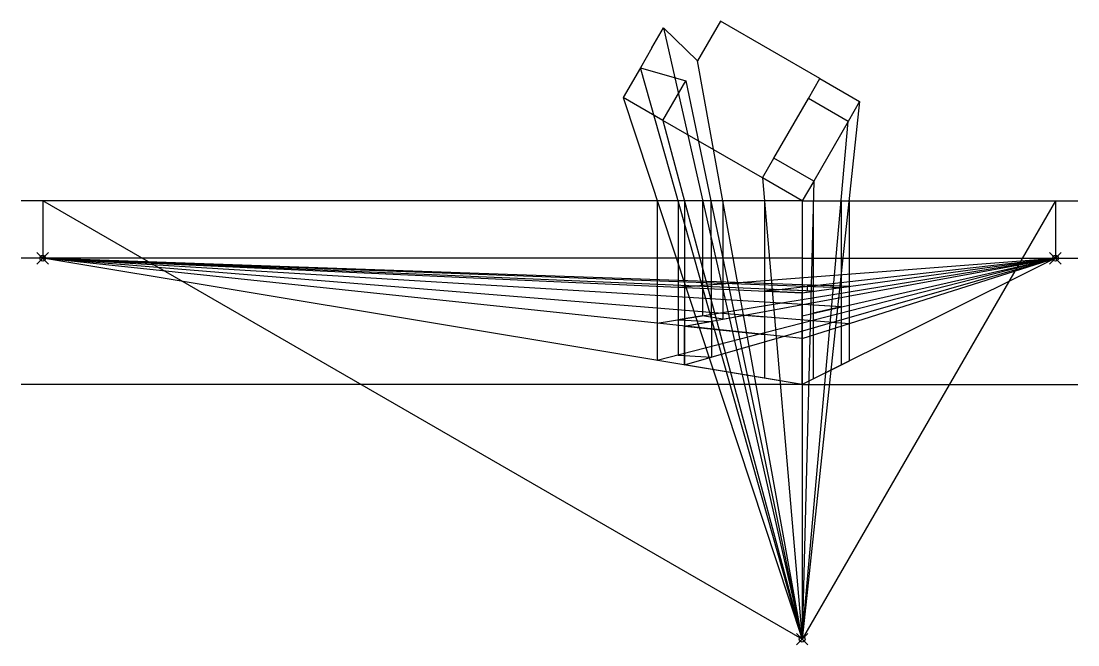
# Model space of a CAD drawing. Header units: millimetres. Extents: x 887 to 4237, y -436 to 829.
# Drawn here: x 2880.6 to 3340.6, y -435.7 to -164 of the extents above; entities that cross this region are included whole.
import ezdxf

# ---------------------------------------------------------------- set-up
doc = ezdxf.new("R2010")
doc.units = ezdxf.units.MM
doc.header["$PDMODE"] = 35
doc.header["$PDSIZE"] = 2.5
doc.layers.get('0').update_dxf_attribs({"color": 20})
doc.layers.add('construction', color=8, linetype='Continuous')
doc.layers.add('object', color=250, linetype='Continuous', lineweight=30)

msp = doc.modelspace()

# ---------------------------------------------------------------- linework, layer by layer
for p, q in [((3220.5850103, -242.306596), (2880.5850103, -242.306596)), ((3220.5850103, -433.191168), (2889.9632332, -242.306596)), ((2889.9632332, -242.306596), (2889.9632332, -267.306596)), ((3220.5850103, -242.306596), (3220.5850103, -433.191168)), ((3220.5850103, -242.306596), (3340.5850103, -242.306596)), ((3330.7922693, -242.306596), (3220.5850103, -433.191168)), ((3330.7922693, -242.306596), (3330.7922693, -267.306596)), ((3220.5850103, -267.306596), (2880.5850103, -267.306596)), ((3220.5850103, -267.306596), (3340.5850103, -267.306596)), ((3220.5850103, -322.306596), (2880.5850103, -322.306596)), ((3220.5850103, -322.306596), (3340.5850103, -322.306596))]:
    msp.add_line(p, q)
for p in [(2889.9632332, -267.306596), (3330.7922693, -267.306596), (3220.5850103, -433.191168)]:
    msp.add_point(p)
at = {"layer": 'construction'}
for p, q in [((3160.1427239, -166.9957068), (3220.5850103, -433.191168)), ((3220.5850103, -433.191168), (3174.963232, -181.3258339)), ((3150.1427239, -184.3162149), (3142.6427239, -197.306596)), ((3220.5850103, -433.191168), (3150.1427239, -184.3162149)), ((3169.963232, -189.9860879), (3220.5850103, -433.191168)), ((3159.963232, -207.306596), (3142.6427239, -197.306596)), ((3142.6427239, -197.306596), (3220.5850103, -433.191168)), ((3245.5850103, -199.0053258), (3220.5850103, -433.191168)), ((3159.963232, -207.306596), (3220.5850103, -433.191168)), ((3220.5850103, -433.191168), (3240.5850103, -207.6655798)), ((3203.2645022, -232.306596), (3220.5850103, -433.191168)), ((3225.5850103, -233.6463419), (3220.5850103, -433.191168)), ((3157.5118731, -242.306596), (3157.5118731, -311.814176)), ((3166.5564891, -242.306596), (3166.5564891, -309.4910397)), ((3169.356358, -242.306596), (3169.356358, -313.7845443)), ((3177.2427988, -242.306596), (3177.2427988, -292.4045446)), ((3180.8534534, -242.306596), (3181.0644874, -310.413734)), ((3186.0090189, -242.306596), (3186.0090189, -293.8325172)), ((3204.1267142, -242.306596), (3204.1267142, -319.5687053)), ((3225.3680101, -242.306596), (3225.3680101, -319.9195936)), ((3237.5129849, -242.306596), (3237.5129849, -313.8585263)), ((3240.9624774, -242.306596), (3240.9624774, -312.1370236)), ((3220.5850103, -322.306596), (2889.9632332, -267.306596)), ((2889.9632332, -267.306596), (3220.5850103, -282.306596)), ((3240.9624774, -279.5330763), (2889.9632332, -267.306596)), ((3225.3680101, -281.6555953), (2889.9632332, -267.306596)), ((2889.9632332, -267.306596), (3237.5129849, -280.002577)), ((3237.5129849, -288.4665643), (2889.9632332, -267.306596)), ((3220.5850103, -302.306596), (2889.9632332, -267.306596)), ((3240.9624774, -295.83505), (2889.9632332, -267.306596)), ((3157.5118731, -295.6296014), (3330.7922693, -267.306596)), ((3330.7922693, -267.306596), (3157.5118731, -311.814176)), ((3166.5564891, -279.8553726), (3330.7922693, -267.306596)), ((3169.356358, -296.8834722), (3330.7922693, -267.306596)), ((3169.356358, -313.7845443), (3330.7922693, -267.306596)), ((3204.1267142, -281.5598985), (3330.7922693, -267.306596)), ((3220.5850103, -282.306596), (3330.7922693, -267.306596)), ((3330.7922693, -267.306596), (3220.5850103, -322.306596)), ((3220.5850103, -292.306596), (3330.7922693, -267.306596)), ((3220.5850103, -302.306596), (3330.7922693, -267.306596)), ((3177.2427988, -294.6190227), (3177.2427988, -294.6818854)), ((3169.356358, -309.6691086), (3181.0644874, -310.413734))]:
    msp.add_line(p, q, dxfattribs=at)
at = {"layer": 'object'}
for p, q in [((3184.963232, -164.0053258), (3174.963232, -181.3258339)), ((3228.2645022, -189.0053258), (3184.963232, -164.0053258)), ((3155.1427239, -175.6559609), (3160.1427239, -166.9957068)), ((3174.963232, -181.3258339), (3160.1427239, -166.9957068)), ((3155.1427239, -175.6559609), (3150.1427239, -184.3162149)), ((3150.1427239, -184.3162149), (3169.963232, -189.9860879)), ((3159.963232, -207.306596), (3169.963232, -189.9860879)), ((3223.2645022, -197.6655798), (3228.2645022, -189.0053258)), ((3228.2645022, -189.0053258), (3245.5850103, -199.0053258)), ((3208.2645022, -223.6463419), (3223.2645022, -197.6655798)), ((3240.5850103, -207.6655798), (3223.2645022, -197.6655798)), ((3245.5850103, -199.0053258), (3240.5850103, -207.6655798)), ((3203.2645022, -232.306596), (3159.963232, -207.306596)), ((3240.5850103, -207.6655798), (3225.5850103, -233.6463419)), ((3203.2645022, -232.306596), (3208.2645022, -223.6463419)), ((3225.5850103, -233.6463419), (3208.2645022, -223.6463419)), ((3220.5850103, -242.306596), (3203.2645022, -232.306596)), ((3225.5850103, -233.6463419), (3220.5850103, -242.306596)), ((3226.5882106, -279.0323724), (3222.756637, -279.4635281)), ((3222.756637, -279.4635281), (3237.5129849, -280.002577)), ((3222.756637, -279.4635281), (3222.756637, -281.5438778)), ((3240.9624774, -279.5330763), (3226.5882106, -279.0323724)), ((3237.5129849, -280.002577), (3240.9624774, -279.5330763)), ((3237.5129849, -280.002577), (3237.5129849, -288.4665643)), ((3240.9624774, -279.5330763), (3240.9624774, -312.1370236)), ((3209.3616603, -280.9708254), (3204.1267142, -281.5598985)), ((3220.5850103, -282.306596), (3204.1267142, -281.5598985)), ((3204.1267142, -281.5598985), (3204.1267142, -300.5643019)), ((3225.3680101, -281.6555953), (3209.3616603, -280.9708254)), ((3220.5850103, -282.306596), (3225.3680101, -281.6555953)), ((3220.5850103, -322.306596), (3220.5850103, -282.306596)), ((3225.3680101, -281.6555953), (3225.3680101, -291.2215949)), ((3237.5129849, -288.4665643), (3225.3680101, -287.7271384)), ((3237.5129849, -288.4665643), (3225.3680101, -291.2215949)), ((3177.2427988, -292.4045446), (3166.5564891, -294.151242)), ((3166.5564891, -294.151242), (3180.8534534, -294.7770749)), ((3166.5564891, -294.151242), (3166.5564891, -309.4910397)), ((3186.0090189, -293.8325172), (3177.2427988, -292.4045446)), ((3186.0090189, -293.8325172), (3195.32496, -292.125732)), ((3195.32496, -292.125732), (3204.1267142, -292.8411194)), ((3169.356358, -296.8834722), (3180.8534534, -294.7770749)), ((3169.356358, -313.7845443), (3169.356358, -296.8834722)), ((3169.356358, -296.8834722), (3204.1267142, -300.5643019)), ((3166.5564891, -309.4910397), (3169.356358, -309.6691086)), ((3240.9624774, -312.1370236), (3220.5850103, -322.306596)), ((3204.1267142, -319.5687053), (3169.356358, -313.7845443)), ((3220.5850103, -322.306596), (3204.1267142, -319.5687053))]:
    msp.add_line(p, q, dxfattribs=at)

doc.saveas('drawing.dxf')
